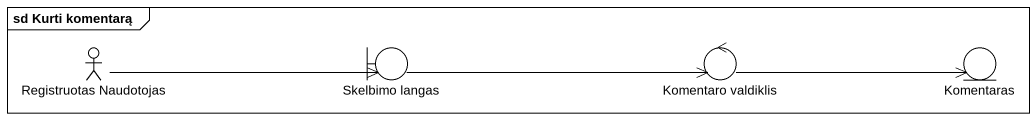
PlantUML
@startuml
mainframe sd Kurti komentarą
actor "Registruotas Naudotojas" as Registruotas_Naudotojas
boundary "Skelbimo langas" as Skelbimo_langas
control "Komentaro valdiklis" as Komentaro_valdiklis
entity Komentaras
Registruotas_Naudotojas -right-> Skelbimo_langas
Skelbimo_langas -right-> Komentaro_valdiklis
Komentaro_valdiklis -right-> Komentaras
@enduml
